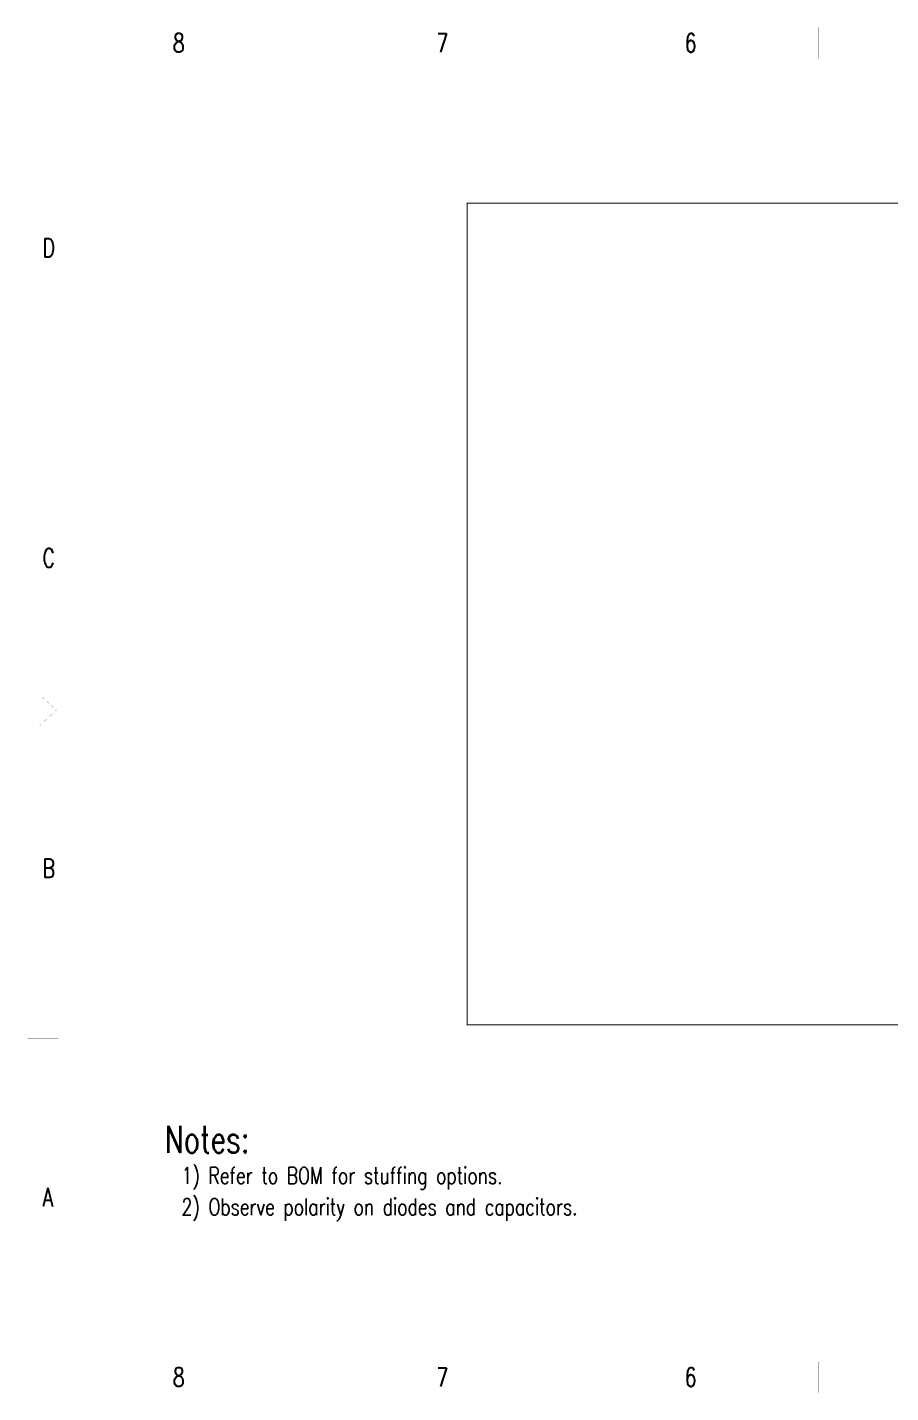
# Model space of a CAD drawing. Extents: x -4.2 to 14.8, y -3.5 to 8.8.
# Drawn here: x -4.25 to 3.53, y -3.53 to 8.77 of the extents above; entities that cross this region are included whole.
import ezdxf

# ---------------------------------------------------------------- set-up
doc = ezdxf.new("R2010")
doc.units = 0
for name, color, linetype in [('2D_LINE_00', 1, 'CONTINUOUS'), ('2D_LINE_01', 1, 'CONTINUOUS'), ('TEXT_01', 1, 'CONTINUOUS')]:
    doc.layers.add(name, color=color, linetype=linetype)
doc.styles.add('W0$0005', font='simplex', dxfattribs={"width": 0.75})

# ---------------------------------------------------------------- blocks, each defined once
blk = doc.blocks.new('SMOOTH_0$001')
at = {"const_width": 0.0005}
blk.add_lwpolyline([(-0.00025, 0, 1), (0.00025, 0, 1)], format="xyb", close=True, dxfattribs=at)
blk = doc.blocks.new('DRAWING_1')
at = {"layer": '2D_LINE_01', "const_width": 0.001}
for points in [[(-18.322, -0.541), (0.682, -0.541), (0.682, 11.756), (-18.322, 11.756)], [(-18.06, -0.262), (0.385, -0.262), (0.385, 11.476), (-18.06, 11.476)]]:
    blk.add_lwpolyline(points, close=True, dxfattribs=at)
for points in [[(-15.806, 11.476), (-15.806, 11.756)], [(-13.571, 11.476), (-13.571, 11.756)], [(-11.195, 11.476), (-11.195, 11.756)], [(-18.322, 8.234), (-18.042, 8.234)], [(-18.061, 5.607), (-18.211, 5.746)], [(-18.322, 5.607), (-18.042, 5.607)], [(-18.061, 5.607), (-18.211, 5.466)], [(-18.322, 2.645), (-18.042, 2.645)], [(-10.546, -0.258), (-10.546, 1.98)], [(-15.806, -0.541), (-15.806, -0.262)], [(-13.571, -0.541), (-13.571, -0.262)], [(-11.195, -0.541), (-11.195, -0.262)]]:
    blk.add_lwpolyline(points, dxfattribs=at)
at = {"layer": '2D_LINE_01'}
for p in [(-18.322, 11.756), (-15.806, 11.756), (-13.571, 11.756), (-11.195, 11.756), (-18.06, 11.476), (-15.806, 11.476), (-13.571, 11.476), (-11.195, 11.476), (-18.322, 8.234), (-18.042, 8.234), (-18.211, 5.746), (-18.322, 5.607), (-18.061, 5.607), (-18.061, 5.607), (-18.042, 5.607), (-18.211, 5.466), (-18.322, 2.645), (-18.042, 2.645), (-10.546, 1.98), (-18.06, -0.262), (-15.806, -0.262), (-13.571, -0.262), (-11.195, -0.262), (-10.546, -0.258), (-18.322, -0.541), (-15.806, -0.541), (-13.571, -0.541), (-11.195, -0.541)]:
    blk.add_blockref('SMOOTH_0$001', p, dxfattribs=at)
at = {"layer": 'TEXT_01', "style": 'W0$0005', "width": 0.75}
for s, height, p in [('8', 0.168, (-17.012, 11.532)), ('7', 0.168, (-14.637, 11.532)), ('6', 0.168, (-12.401, 11.532)), ('D', 0.168, (-18.186, 9.687)), ('C', 0.168, (-18.186, 6.893)), ('B', 0.168, (-18.186, 4.098)), ('Notes:', 0.2419, (-17.084, 1.619)), ('1) Refer to BOM for stuffing options.', 0.15118, (-16.933, 1.338)), ('A', 0.168, (-18.186, 1.136)), ('2) Observe polarity on diodes and capacitors.', 0.15118, (-16.933, 1.057)), ('8', 0.168, (-17.012, -0.485)), ('7', 0.168, (-14.637, -0.485)), ('6', 0.168, (-12.401, -0.485))]:
    blk.add_text(s, height=height, dxfattribs=at).set_placement(p)
blk = doc.blocks.new('SMOOTH_0$01')
at = {"const_width": 0.005}
blk.add_lwpolyline([(-0.0025, 0, 1), (0.0025, 0, 1)], format="xyb", close=True, dxfattribs=at)
blk = doc.blocks.new('DRAWING_5')
at = {"layer": '2D_LINE_00', "const_width": 0.01}
blk.add_lwpolyline([(0, 0), (-11.23, 0), (-11.23, 7.4)], dxfattribs=at)
at = {"layer": '2D_LINE_00'}
for p in [(-11.23, 7.4), (-11.23, 0), (0, 0)]:
    blk.add_blockref('SMOOTH_0$01', p, dxfattribs=at)
blk = doc.blocks.new('DRAWING_6')
at = {"layer": '2D_LINE_00', "const_width": 0.01}
blk.add_lwpolyline([(0, 0), (-11.23, 0)], dxfattribs=at)
at = {"layer": '2D_LINE_00'}
for p in [(-11.23, 0), (0, 0)]:
    blk.add_blockref('SMOOTH_0$01', p, dxfattribs=at)

msp = doc.modelspace()

# ---------------------------------------------------------------- block references
for name, p in [('DRAWING_1', (14.07305, -2.98616)), ('DRAWING_5', (10.942, -0.214)), ('DRAWING_6', (10.942, 7.186))]:
    msp.add_blockref(name, p)

doc.saveas('drawing.dxf')
